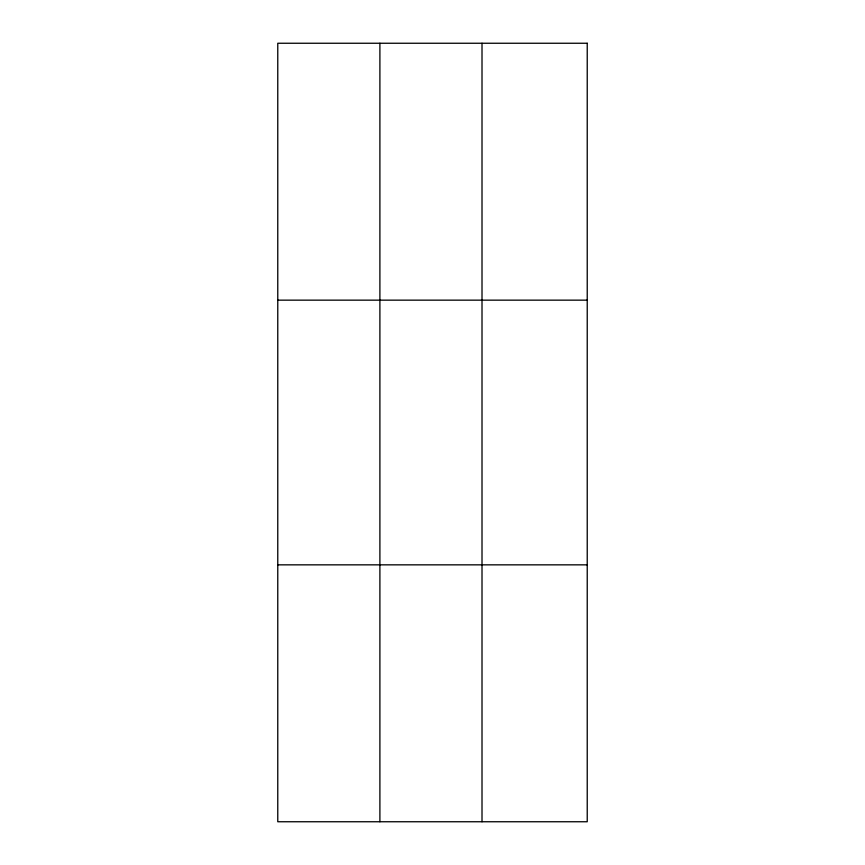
<?xml version="1.0" encoding="UTF-8"?>
<svg xmlns="http://www.w3.org/2000/svg" width="865" height="865" viewBox="0 0 865 865"><rect width="100%" height="100%" fill="white"/><g stroke="black" fill="none" stroke-linecap="round" stroke-linejoin="round"><path stroke-width="1.3" d="M379.897 43.25L379.897 821.75M482.01 43.25L482.01 821.75M277.773 300.155L587.227 300.155M277.773 564.845L587.227 564.845M587.227 43.25L587.227 821.75L277.773 821.75L277.773 43.25L587.227 43.25"/></g></svg>
